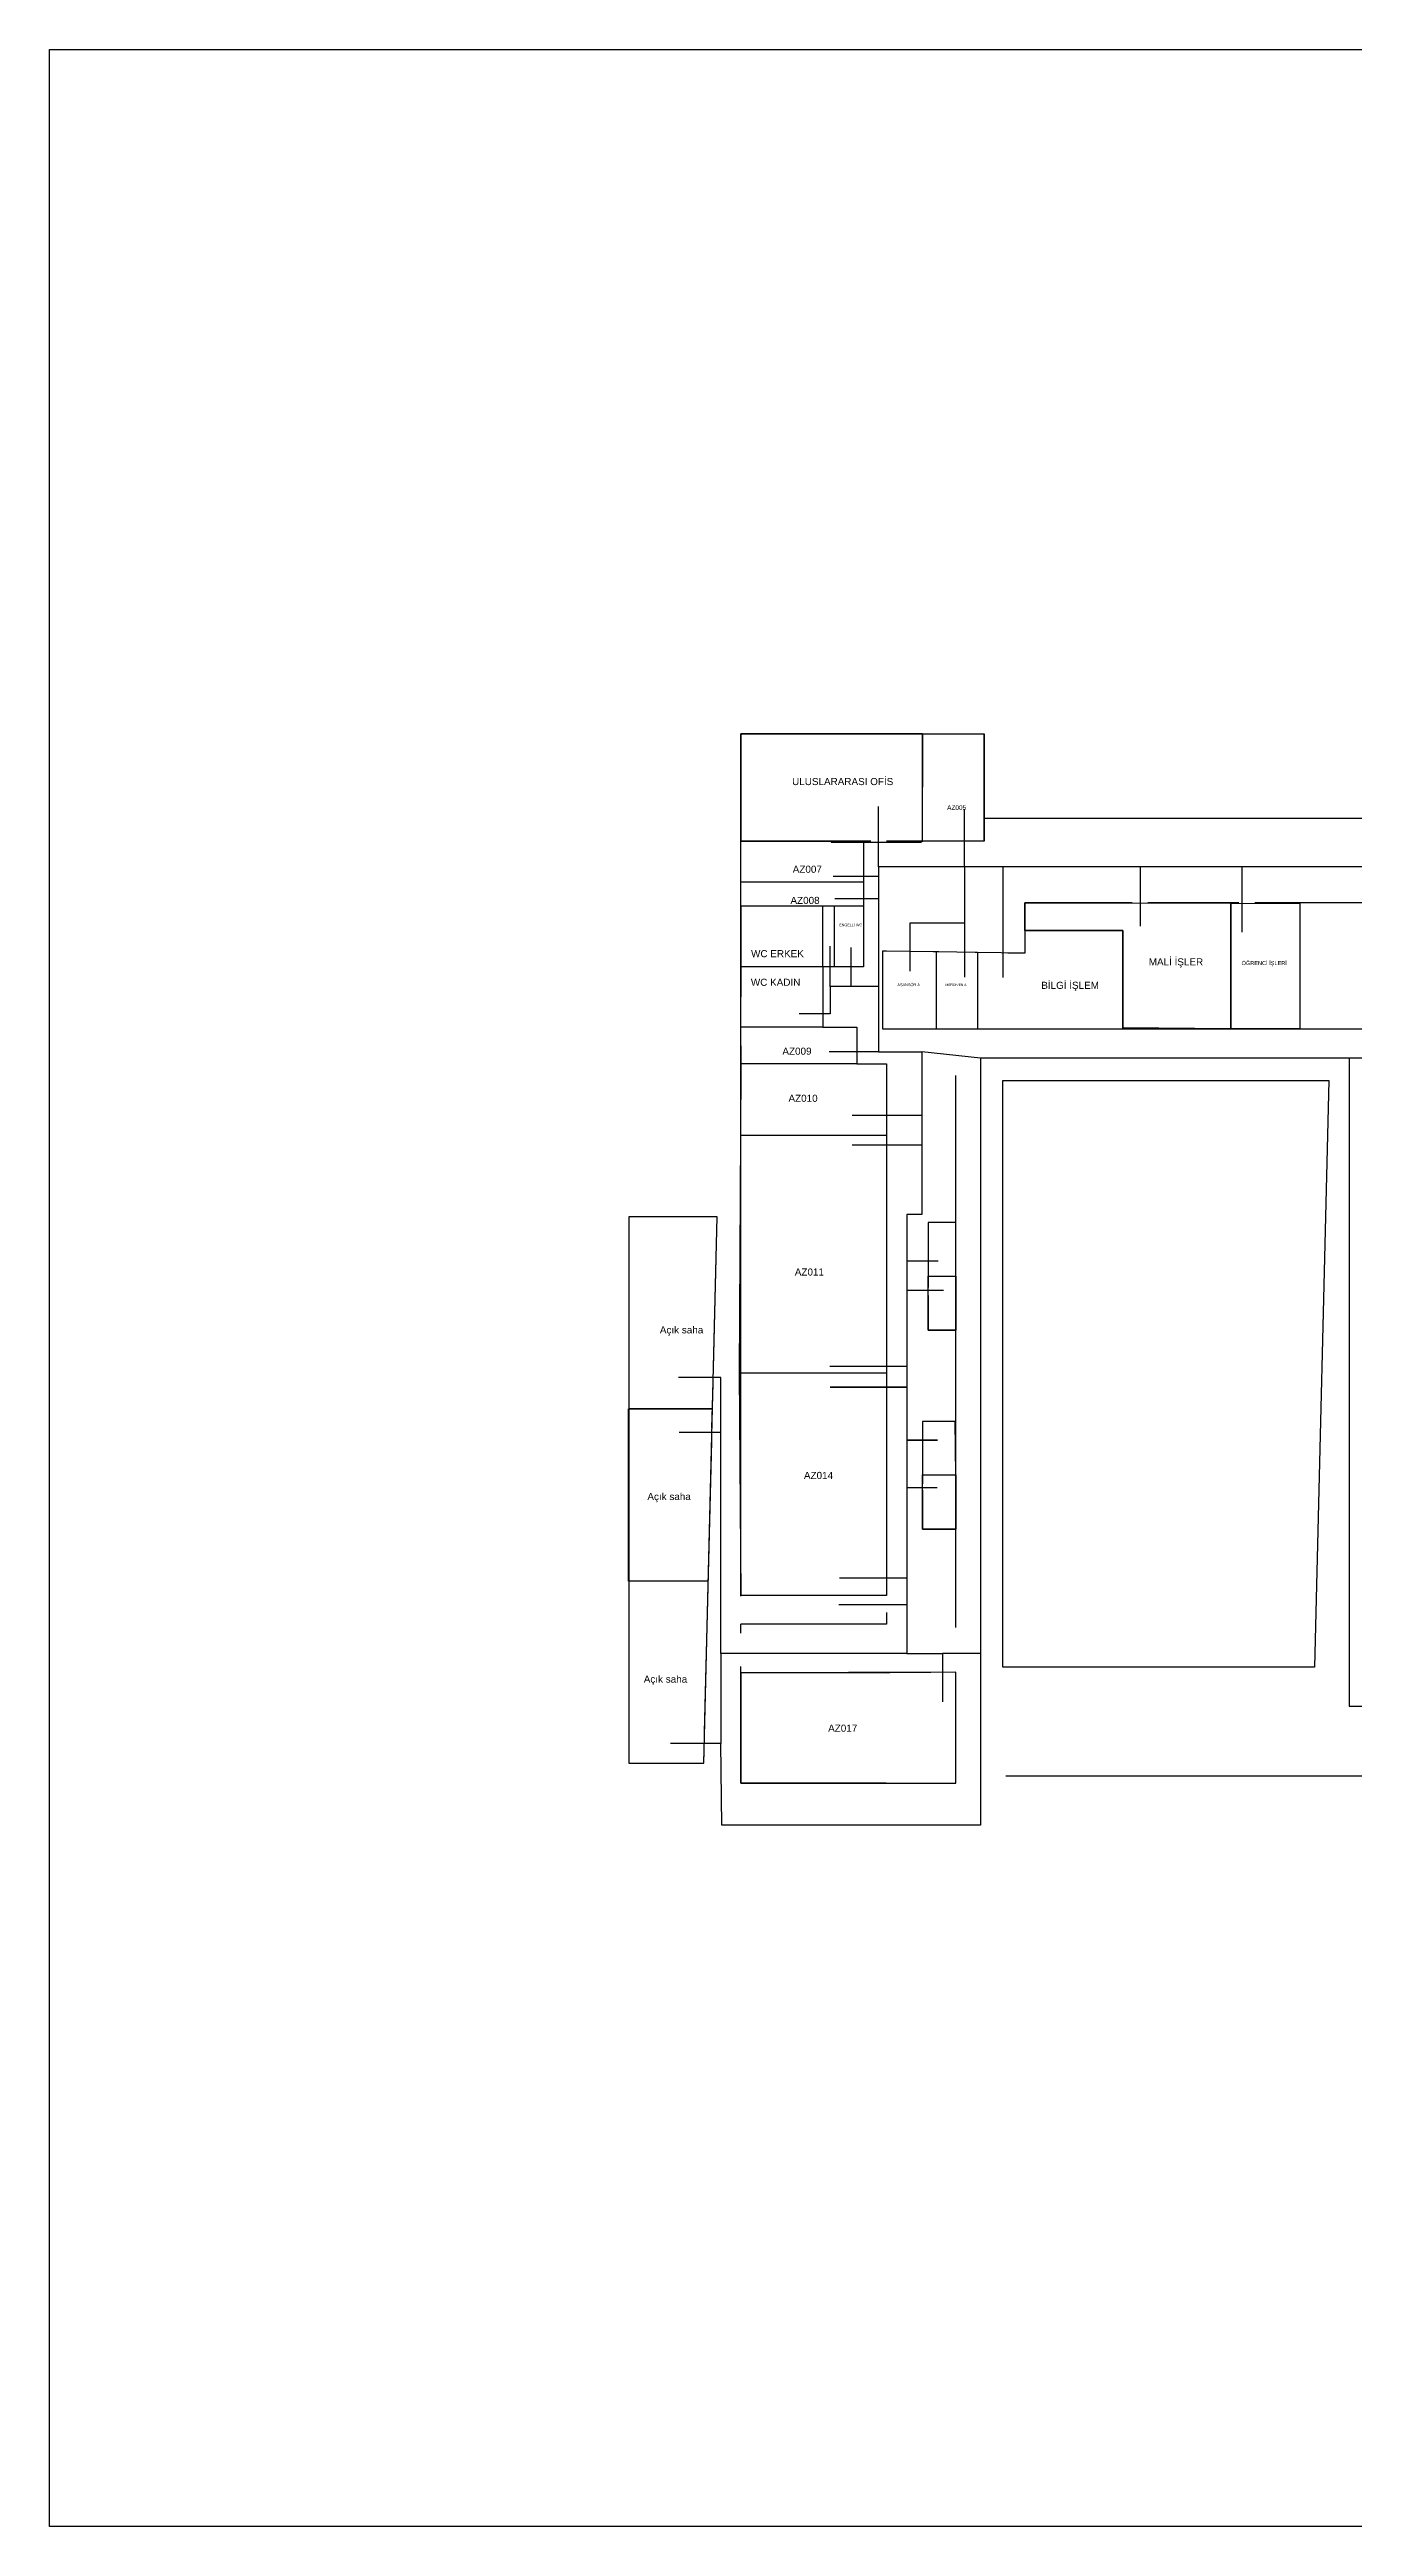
# Model space of a CAD drawing. Header units: metres. Extents: x -184 to -79, y -237 to 4.
# Drawn here: x -125.5 to -107.1, y -237.02 to -202.05 of the extents above; entities that cross this region are included whole.
import ezdxf

# ---------------------------------------------------------------- set-up
doc = ezdxf.new("R2010")
doc.units = ezdxf.units.M
doc.header["$MEASUREMENT"] = 0
for name, color, linetype in [('Paths', 70, 'Continuous'), ('Rooms', 10, 'Continuous'), ('Walls', 150, 'Continuous')]:
    doc.layers.add(name, color=color, linetype=linetype)
doc.styles.get("Standard").update_dxf_attribs({"font": 'arial.ttf', "height": 0.1})
picture_1 = doc.add_image_def('image1.jpg', size_in_pixel=(4032, 3024))

msp = doc.modelspace()

# ---------------------------------------------------------------- linework, layer by layer
at = {"layer": 'Paths'}
for points in [[(-101.189, -212.377), (-101.189, -213.587), (-108.669, -213.587), (-108.669, -214.506)], [(-112.587, -213.587), (-113.799, -213.587), (-113.799, -212.735)], [(-112.043, -213.587), (-112.587, -213.587), (-112.587, -212.771)], [(-113.799, -213.587), (-113.799, -213.721), (-114.441, -213.721)], [(-112.587, -213.587), (-112.587, -214.381), (-112.587, -215.144)], [(-110.107, -213.587), (-112.043, -213.587), (-112.043, -215.148)], [(-108.669, -213.587), (-110.107, -213.587), (-110.107, -214.424)], [(-113.799, -213.721), (-113.799, -214.039), (-114.415, -214.039)], [(-113.799, -214.039), (-113.799, -215.276), (-114.184, -215.276), (-114.184, -214.722)], [(-112.587, -214.381), (-113.357, -214.381), (-113.357, -215.058)], [(-114.184, -215.276), (-114.482, -215.276), (-114.482, -214.706)], [(-114.482, -215.276), (-114.482, -215.661), (-114.92, -215.661)], [(-113.799, -215.276), (-113.799, -216.197), (-114.499, -216.197)], [(-113.799, -216.197), (-113.189, -216.197), (-113.189, -217.095), (-114.17, -217.095)], [(-107.154, -216.288), (-112.361, -216.288), (-113.189, -216.197)], [(-112.361, -216.288), (-112.361, -224.692), (-112.895, -224.692)], [(-104.632, -216.288), (-107.154, -216.288), (-107.154, -225.435), (-106.446, -225.435), (-106.446, -224.494)], [(-113.189, -217.095), (-113.189, -217.516), (-114.173, -217.516)], [(-113.189, -217.516), (-113.189, -218.493), (-113.402, -218.493), (-113.402, -219.146), (-112.959, -219.146)], [(-113.402, -219.146), (-113.402, -219.562), (-112.882, -219.562)], [(-113.402, -219.562), (-113.402, -220.639), (-114.488, -220.639)], [(-113.402, -220.639), (-113.402, -220.934), (-114.483, -220.934)], [(-116.027, -221.571), (-116.027, -220.794), (-116.624, -220.794)], [(-114.483, -220.934), (-113.402, -220.934), (-113.402, -221.68), (-112.969, -221.68)], [(-116.027, -224.692), (-116.027, -221.571), (-116.614, -221.571)], [(-112.969, -221.68), (-113.402, -221.68), (-113.402, -222.347), (-112.973, -222.347)], [(-113.402, -222.347), (-113.402, -223.627), (-114.35, -223.627)], [(-113.402, -223.627), (-113.402, -224.007), (-114.358, -224.007)], [(-113.402, -224.007), (-113.402, -224.692), (-112.895, -224.692), (-112.895, -225.377)], [(-113.402, -224.692), (-116.027, -224.692), (-116.027, -225.964), (-116.738, -225.964)], [(-112.361, -224.692), (-112.361, -227.118), (-116.011, -227.118), (-116.027, -225.964)]]:
    msp.add_lwpolyline(points, dxfattribs=at)
at = {"layer": 'Rooms'}
for points in [[(-114.47, -211.707), (-115.742, -211.707), (-115.742, -213.224), (-114.47, -213.224)], [(-113.179, -213.232), (-113.179, -211.706), (-114.47, -211.706), (-114.47, -211.707)], [(-113.18, -211.708), (-112.307, -211.708), (-112.307, -213.223), (-113.183, -213.223)], [(-114.011, -213.253), (-114.011, -213.8), (-115.742, -213.8), (-115.742, -213.224)], [(-114.47, -213.224), (-114.47, -213.236), (-113.192, -213.236)], [(-114.011, -213.8), (-114.011, -214.139), (-115.742, -214.139), (-115.742, -213.8)], [(-114.588, -214.997), (-115.741, -214.997), (-115.741, -214.139)], [(-114.011, -214.139), (-114.011, -214.997), (-114.588, -214.997), (-114.588, -214.139)], [(-111.733, -214.484), (-111.733, -214.484), (-111.733, -214.095), (-108.827, -214.097), (-108.827, -215.873), (-110.35, -215.86)], [(-108.827, -214.097), (-107.85, -214.101), (-107.85, -215.866), (-108.827, -215.873)], [(-111.733, -214.484), (-111.733, -214.806), (-112.401, -214.793), (-112.401, -215.873), (-110.35, -215.873), (-110.35, -214.484), (-111.733, -214.484)], [(-114.588, -214.997), (-114.588, -215.85), (-115.744, -215.85), (-115.741, -214.997), (-115.741, -214.997)], [(-112.985, -214.786), (-113.742, -214.775), (-113.742, -215.872), (-112.985, -215.872)], [(-112.401, -214.793), (-112.985, -214.786), (-112.985, -215.872), (-112.401, -215.873)], [(-114.588, -215.85), (-114.107, -215.85), (-114.107, -216.367), (-115.739, -216.367), (-115.744, -215.85)], [(-114.107, -216.367), (-113.686, -216.367), (-113.686, -217.38), (-115.743, -217.38), (-115.739, -216.367)], [(-113.686, -217.38), (-113.686, -220.734), (-115.763, -220.734), (-115.743, -217.38)], [(-116.078, -218.529), (-117.323, -218.529), (-117.323, -226.239), (-116.267, -226.239), (-116.078, -218.529)], [(-112.709, -218.606), (-113.098, -218.606), (-113.097, -219.363), (-112.709, -219.363), (-112.709, -218.606)], [(-112.709, -219.363), (-112.708, -220.126), (-113.097, -220.126), (-113.097, -219.363)], [(-113.686, -223.872), (-115.741, -223.872), (-115.763, -220.734)], [(-113.686, -220.734), (-113.686, -223.872)], [(-116.147, -221.239), (-117.331, -221.239)], [(-112.717, -221.416), (-113.178, -221.416), (-113.178, -222.17), (-112.709, -222.17), (-112.717, -221.416)], [(-112.709, -222.17), (-112.709, -222.937), (-113.178, -222.937), (-113.178, -222.17)], [(-116.212, -223.67), (-117.331, -223.67)], [(-112.709, -224.958), (-115.742, -224.965), (-115.742, -226.525), (-112.709, -226.525), (-112.709, -224.958)]]:
    msp.add_lwpolyline(points, dxfattribs=at)
at = {"layer": 'Walls'}
for points in [[(-113.909, -213.224), (-115.742, -213.224), (-115.742, -211.707), (-112.312, -211.707), (-112.312, -212.899), (-106.917, -212.899), (-106.917, -212.559), (-102.769, -212.559)], [(-113.179, -211.706), (-113.183, -213.223)], [(-112.312, -212.899), (-112.312, -213.224), (-112.474, -213.224)], [(-115.742, -223.884), (-115.742, -213.224)], [(-114.011, -213.253), (-114.011, -213.654)], [(-112.687, -213.224), (-113.686, -213.224)], [(-114.011, -213.8), (-115.742, -213.8)], [(-114.011, -213.8), (-114.011, -213.965)], [(-114.011, -214.139), (-115.741, -214.139)], [(-114.588, -214.139), (-114.588, -214.139)], [(-114.425, -214.137), (-114.425, -214.997)], [(-114.011, -214.139), (-114.011, -214.997), (-114.132, -214.997)], [(-113.742, -214.775), (-113.742, -215.872), (-106.508, -215.872), (-106.508, -215.454), (-106.848, -215.454), (-106.848, -214.095), (-108.488, -214.095)], [(-112.401, -215.873), (-108.827, -215.873), (-108.827, -214.097)], [(-110.218, -214.095), (-111.733, -214.095), (-111.733, -214.806), (-111.974, -214.802)], [(-108.715, -214.095), (-109.998, -214.095)], [(-107.85, -214.101), (-107.85, -215.866)], [(-111.733, -214.484), (-110.35, -214.484), (-110.35, -215.86)], [(-114.588, -214.997), (-115.741, -214.997)], [(-114.52, -214.997), (-114.588, -214.997), (-114.588, -215.583)], [(-114.239, -214.997), (-114.432, -214.997)], [(-113.687, -214.776), (-113.742, -214.775)], [(-112.948, -214.787), (-113.03, -214.786)], [(-112.985, -214.786), (-112.985, -215.872)], [(-112.068, -214.801), (-112.434, -214.795)], [(-112.401, -214.793), (-112.401, -215.873)], [(-114.588, -215.709), (-114.588, -215.85), (-114.107, -215.85), (-114.107, -216.084)], [(-114.588, -215.85), (-115.744, -215.85)], [(-114.107, -216.367), (-115.739, -216.367)], [(-114.107, -216.266), (-114.107, -216.367), (-113.686, -216.367), (-113.686, -216.956)], [(-112.709, -224.327), (-112.709, -216.53)], [(-111.81, -216.603), (-107.442, -216.603), (-107.647, -224.885), (-112.047, -224.885), (-112.047, -216.603), (-111.81, -216.603)], [(-113.686, -217.174), (-113.686, -217.38)], [(-113.686, -217.38), (-115.743, -217.38)], [(-113.686, -217.647), (-113.686, -220.493)], [(-116.078, -218.529), (-117.323, -218.529), (-117.323, -226.239), (-116.267, -226.239), (-116.263, -226.069)], [(-116.13, -220.658), (-116.078, -218.529)], [(-112.709, -218.606), (-113.098, -218.606), (-113.098, -219.084)], [(-113.098, -219.206), (-113.098, -219.363), (-112.709, -219.363)], [(-113.097, -219.363), (-113.097, -219.523)], [(-113.097, -219.638), (-113.097, -220.126), (-112.708, -220.126)], [(-116.151, -221.505), (-116.136, -220.887)], [(-113.686, -220.734), (-115.763, -220.734)], [(-113.686, -220.734), (-113.686, -220.855)], [(-113.686, -221.018), (-113.686, -223.504)], [(-116.212, -223.67), (-117.331, -223.67), (-117.331, -221.239), (-116.147, -221.239)], [(-116.256, -225.805), (-116.155, -221.7)], [(-112.717, -221.416), (-113.178, -221.416), (-113.178, -221.634)], [(-113.178, -221.729), (-113.178, -222.295)], [(-113.178, -222.17), (-112.709, -222.17)], [(-113.178, -222.384), (-113.178, -222.937), (-112.709, -222.937)], [(-113.686, -223.703), (-113.686, -223.872)], [(-113.686, -223.872), (-115.741, -223.872)], [(-113.686, -224.113), (-113.686, -224.276)], [(-113.686, -224.276), (-115.743, -224.276)], [(-115.742, -224.403), (-115.742, -224.276)], [(-113.692, -226.525), (-115.742, -226.525), (-115.742, -224.874)], [(-113.686, -224.965), (-115.742, -224.965)], [(-113.686, -224.965), (-113.641, -224.963)], [(-113.063, -224.96), (-113.641, -224.963)], [(-112.709, -226.525), (-112.709, -224.958)], [(-112.005, -226.419), (-104.845, -226.419), (-104.845, -225.983), (-94.634, -225.983), (-94.634, -226.362), (-89.998, -226.362)], [(-113.686, -226.525), (-112.709, -226.525)]]:
    msp.add_lwpolyline(points, dxfattribs=at)

# ---------------------------------------------------------------- texts
at = {"layer": 'Rooms', "attachment_point": 1}
for s, insert, char_height in [('ULUSLARARASI OFİS', (-115.02, -212.331), 0.1), ('AZ007', (-115.011, -213.569), 0.1), ('AZ008', (-115.043, -214.009), 0.1), ('ENGELLİ WC', (-114.355, -214.387), 0.0375), ('WC ERKEK', (-115.599, -214.761), 0.1), ('MALİ İŞLER', (-109.985, -214.877), 0.1), ('ÖĞRENCİ İŞLERİ', (-108.675, -214.916), 0.05641), ('WC KADIN', (-115.602, -215.165), 0.1), ('ASANSÖR A ', (-113.534, -215.231), 0.039), ('MERDIVEN A ', (-112.855, -215.234), 0.03409), ('BİLGİ İŞLEM ', (-111.503, -215.208), 0.1), ('AZ0{\\fArial|b0|i0|c178|p34;1}1', (-114.982, -219.256), 0.1), ('Açık saha', (-116.887, -220.073), 0.1), ('AZ{\\fArial|b0|i0|c178|p34;014}', (-114.853, -222.128), 0.1)]:
    msp.add_mtext(s, dxfattribs=dict(at, insert=insert, char_height=char_height))
for s, width, gutter_width, insert, char_height in [('\\pxqc;AZ005', 0.00768, 0.326, (-112.701, -212.716), 0.06526), ('AZ009', 0.01772, 0.5, (-115.157, -216.138), 0.1), ('AZ010', 0.01481, 0.5, (-115.071, -216.803), 0.1), ('AZ017', 0.02303, 0.5, (-114.511, -225.697), 0.1)]:
    msp.add_mtext_dynamic_manual_height_columns(s, width=width, gutter_width=gutter_width, heights=[0], dxfattribs=dict(at, insert=insert, char_height=char_height))
at = {"layer": 'Rooms', "char_height": 0.1, "width": 0.63788, "attachment_point": 1}
for insert in [(-117.063, -222.426), (-117.114, -225.004)]:
    msp.add_mtext('Açık saha\\P', dxfattribs=dict(at, insert=insert))

# ---------------------------------------------------------------- pictures from other files: only their frames are drawn
at = {"layer": 'Rooms'}
image = msp.add_image(picture_1, insert=(-125.503, -237.018), size_in_units=(46.63, 34.973), dxfattribs=at)
image.dxf.flags = 6

doc.saveas('drawing.dxf')
